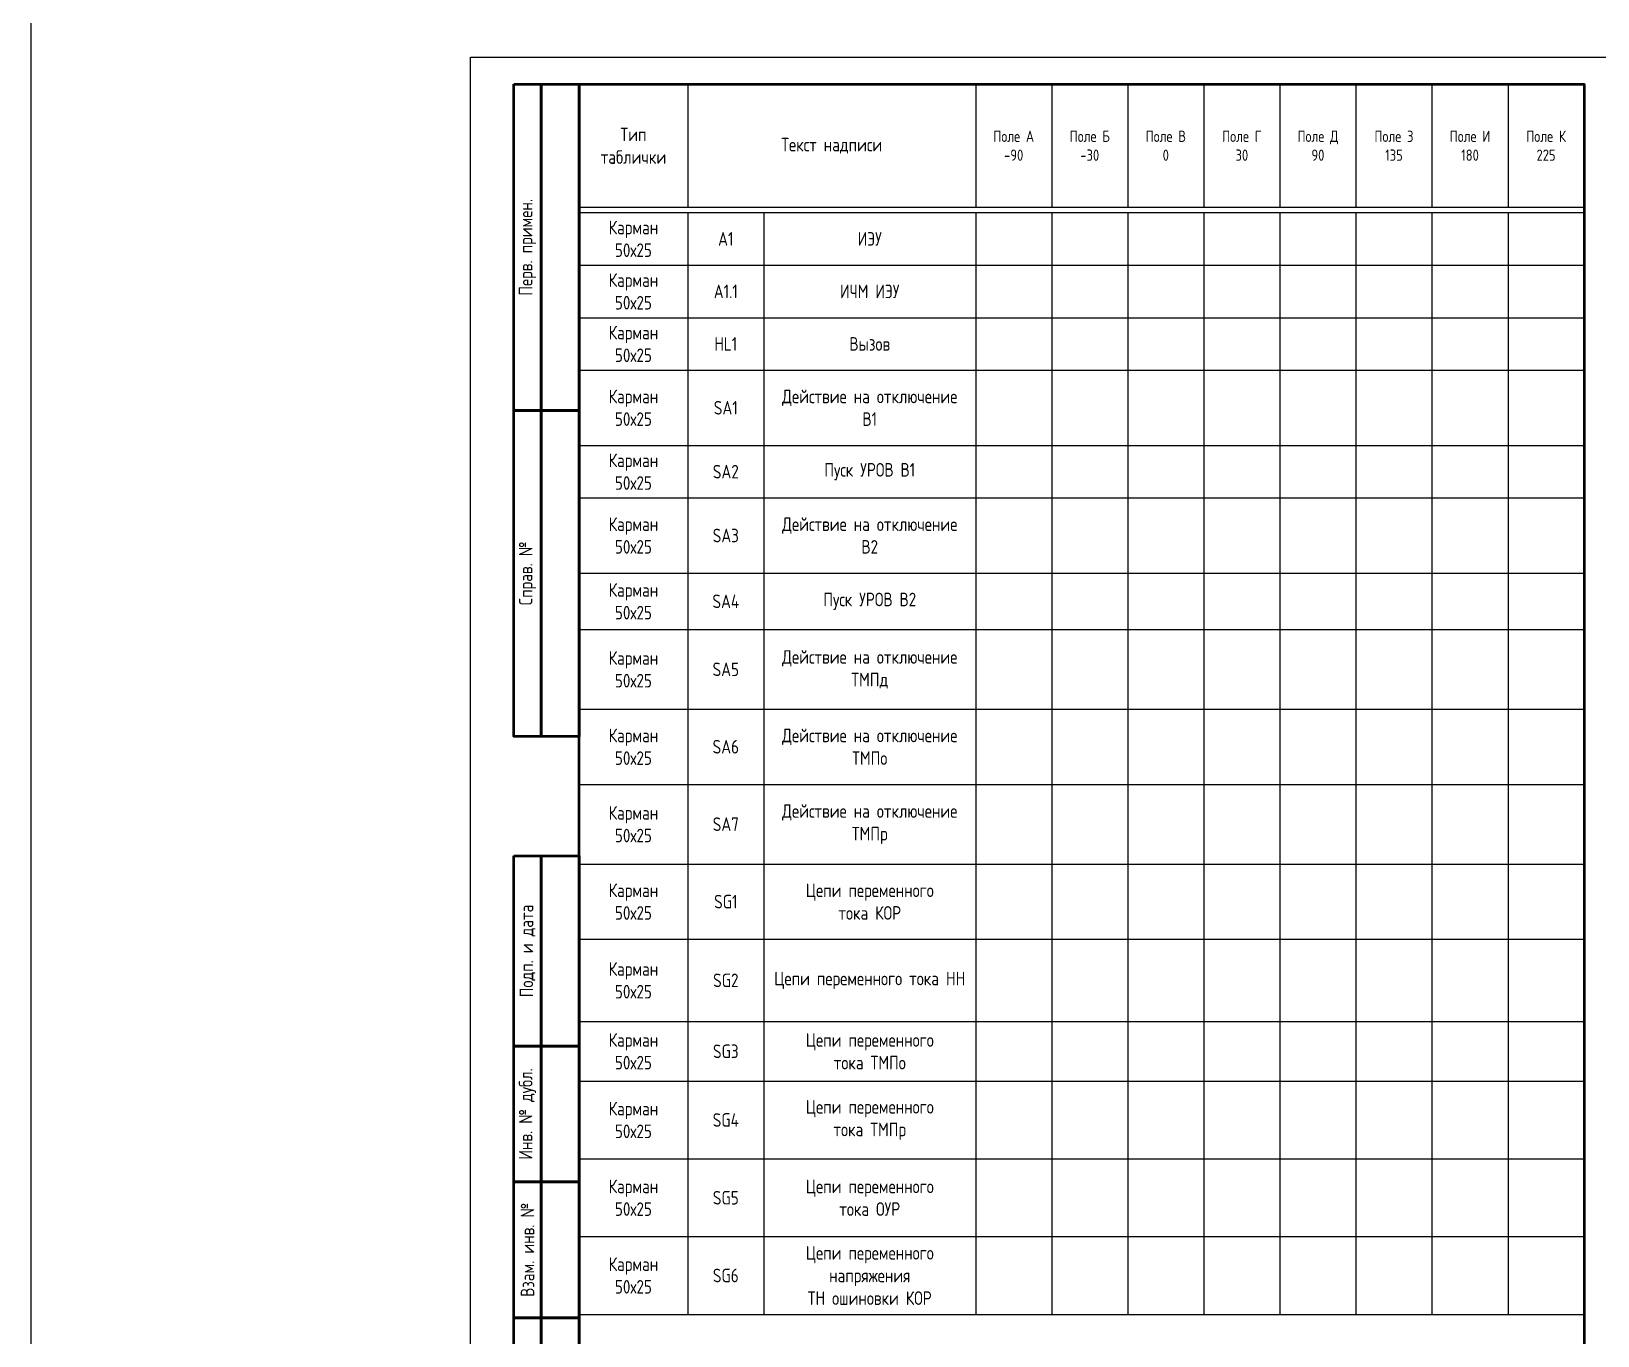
# Model space of a CAD drawing. Header units: millimetres. Extents: x -921 to 3406, y -90 to 586.
# Drawn here: x -920.8 to -632.5, y 61.7 to 301.8 of the extents above; entities that cross this region are included whole.
import ezdxf

# ---------------------------------------------------------------- set-up
doc = ezdxf.new("R2010")
doc.units = ezdxf.units.MM
doc.styles.add('Gost_type_A', font='GOST_A.TTF')

# ---------------------------------------------------------------- blocks, each defined once
blk = doc.blocks.new('Штамп левый верхний')
at = {"lineweight": 50}
for points in [[(-12, 0), (-7, 0), (-7, -60), (-12, -60)], [(-7, 0), (0, 0), (0, -60), (-7, -60)], [(-12, -60), (-7, -60), (-7, -120), (-12, -120)], [(-7, -60), (0, -60), (0, -120), (-7, -120)]]:
    blk.add_lwpolyline(points, close=True, dxfattribs=at)
at = {"char_height": 2.5, "width": 60, "attachment_point": 5, "rotation": 90, "style": 'Gost_type_A'}
for s, insert in [('Перв. примен.', (-9.5, -30)), ('Справ. №', (-9.5, -90))]:
    blk.add_mtext(s, dxfattribs=dict(at, insert=insert))
blk = doc.blocks.new('Штамп левый нижний')
at = {"lineweight": 50}
for points in [[(-12, 145), (-7, 145), (-7, 110), (-12, 110)], [(-7, 145), (0, 145), (0, 110), (-7, 110)], [(-12, 110), (-7, 110), (-7, 85), (-12, 85)], [(-7, 110), (0, 110), (0, 85), (-7, 85)], [(-12, 85), (-7, 85), (-7, 60), (-12, 60)], [(-7, 85), (0, 85), (0, 60), (-7, 60)], [(-12, 60), (-7, 60), (-7, 25), (-12, 25)], [(-7, 60), (0, 60), (0, 25), (-7, 25)], [(-12, 25), (-7, 25), (-7, 0), (-12, 0)], [(-7, 25), (0, 25), (0, 0), (-7, 0)]]:
    blk.add_lwpolyline(points, close=True, dxfattribs=at)
at = {"char_height": 2.5, "attachment_point": 5, "rotation": 90, "style": 'Gost_type_A'}
for s, insert, width in [('Подп. и дата', (-9.5, 127.5), 35), ('Инв. № дубл.', (-9.5, 97.5), 25), ('Взам. инв. №', (-9.5, 72.5), 25), ('Подп. и дата', (-9.5, 42.5), 35), ('Инв. N подл.', (-9.5, 12.5), 25)]:
    blk.add_mtext(s, dxfattribs=dict(at, insert=insert, width=width))
blk = doc.blocks.new('Формат_А4')
blk.add_lwpolyline([(0, 297), (0, 0), (-210, 0), (-210, 297)], close=True)
at = {"lineweight": 50}
blk.add_lwpolyline([(-190, 292), (-5, 292), (-5, 5), (-190, 5)], close=True, dxfattribs=at)
blk = doc.blocks.new('*T20')
at = {"color": 0, "linetype": 'ByBlock', "lineweight": -2, "transparency": 16777216}
for p, q in [((0, 0), (185, 0)), ((0, 0), (0, -226.39)), ((20, 0), (20, -22.61)), ((73, 0), (73, -22.61)), ((87, 0), (87, -22.61)), ((101, 0), (101, -22.61)), ((115, 0), (115, -22.61)), ((129, 0), (129, -22.61)), ((143, 0), (143, -22.61)), ((157, 0), (157, -22.61)), ((171, 0), (171, -22.61)), ((185, 0), (185, -226.39)), ((0, -22.61), (185, -22.61)), ((0, -23.61), (185, -23.61)), ((20, -23.61), (20, -226.39)), ((34, -23.61), (34, -226.39)), ((73, -23.61), (73, -226.39)), ((87, -23.61), (87, -226.39)), ((101, -23.61), (101, -226.39)), ((115, -23.61), (115, -226.39)), ((129, -23.61), (129, -226.39)), ((143, -23.61), (143, -226.39)), ((157, -23.61), (157, -226.39)), ((171, -23.61), (171, -226.39)), ((0, -33.28), (185, -33.28)), ((0, -42.95), (185, -42.95)), ((0, -52.62), (185, -52.62)), ((0, -66.45), (185, -66.45)), ((0, -76.12), (185, -76.12)), ((0, -89.96), (185, -89.96)), ((0, -100.34), (185, -100.34)), ((0, -115), (185, -115)), ((0, -128.84), (185, -128.84)), ((0, -143.5), (185, -143.5)), ((0, -157.34), (185, -157.34)), ((0, -172.48), (185, -172.48)), ((0, -183.46), (185, -183.46)), ((0, -197.77), (185, -197.77)), ((0, -212.08), (185, -212.08)), ((0, -226.39), (185, -226.39))]:
    blk.add_line(p, q, dxfattribs=at)
at = {"color": 0, "transparency": 16777216, "char_height": 2.5, "attachment_point": 5, "style": 'Gost_type_A'}
for s, insert, width in [('Тип таблички', (10, -11.3), 17), ('{\\H0.83333x;\\C256;Поле А \\P-90}', (80, -11.3), 11), ('{\\H0.83333x;\\C256;Поле Б\\P-30}', (94, -11.3), 11), ('{\\H0.83333x;\\C256;Поле В\\P0}', (108, -11.3), 11), ('{\\H0.83333x;\\C256;Поле Г\\P30}', (122, -11.3), 11), ('{\\H0.83333x;\\C256;Поле Д\\P90}', (136, -11.3), 11), ('{\\H0.83333x;\\C256;Поле З\\P135}', (150, -11.3), 11), ('{\\H0.83333x;\\C256;Поле И\\P180}', (164, -11.3), 11), ('{\\H0.83333x;\\C256;Поле К\\P225}', (178, -11.3), 11), ('Текст надписи', (46.5, -11.3), 50), ('Карман\\P50х25', (10, -28.44), 17), ('A1', (27, -28.44), 11), ('ИЭУ', (53.5, -28.44), 36), ('Карман\\P50х25', (10, -38.11), 17), ('A1.1', (27, -38.11), 11), ('ИЧМ ИЭУ', (53.5, -38.11), 36), ('Карман\\P50х25', (10, -47.78), 17), ('HL1', (27, -47.78), 11), ('Вызов', (53.5, -47.78), 36), ('Карман\\P50х25', (10, -59.53), 17), ('Действие на отключение\\PВ1', (53.5, -59.53), 36), ('SA1', (27, -59.53), 11), ('Карман\\P50х25', (10, -71.29), 17), ('SA2', (27, -71.29), 11), ('Пуск УРОВ В1', (53.5, -71.29), 36), ('Карман\\P50х25', (10, -83.04), 17), ('Действие на отключение\\PВ2', (53.5, -83.04), 36), ('SA3', (27, -83.04), 11), ('Карман\\P50х25', (10, -95.15), 17), ('SA4', (27, -95.15), 11), ('Пуск УРОВ В2', (53.5, -95.15), 36), ('Карман\\P50х25', (10, -107.67), 17), ('SA5', (27, -107.67), 11), ('Действие на отключение\\PТМПд', (53.5, -107.67), 36), ('Карман\\P50х25', (10, -121.92), 17), ('SA6', (27, -121.92), 11), ('Действие на отключение\\PТМПо', (53.5, -121.92), 36), ('Действие на отключение\\PТМПр', (53.5, -136.17), 36), ('Карман\\P50х25', (10, -136.17), 17), ('SA7', (27, -136.17), 11), ('Карман\\P50х25', (10, -150.42), 17), ('SG1', (27, -150.42), 11), ('{\\C256;Цепи переменного \\Pтока КОР}', (53.5, -150.42), 36), ('Карман\\P50х25', (10, -164.91), 17), ('SG2', (27, -164.91), 11), ('{\\C256;Цепи переменного тока НН}', (53.5, -164.91), 36), ('Карман\\P50х25', (10, -177.97), 17), ('{\\C256;Цепи переменного \\Pтока ТМПо}', (53.5, -177.97), 36), ('SG3', (27, -177.97), 11), ('Карман\\P50х25', (10, -190.61), 17), ('{\\C256;Цепи переменного \\Pтока ТМПр}', (53.5, -190.61), 36), ('SG4', (27, -190.61), 11), ('Карман\\P50х25', (10, -204.92), 17), ('{\\C256;Цепи переменного \\Pтока ОУР}', (53.5, -204.92), 36), ('SG5', (27, -204.92), 11), ('Карман\\P50х25', (10, -219.23), 17), ('{\\C256;Цепи переменного напряжения  \\PТН ошиновки КОР}', (53.5, -219.23), 36), ('SG6', (27, -219.23), 11)]:
    blk.add_mtext(s, dxfattribs=dict(at, insert=insert, width=width))

msp = doc.modelspace()

# ---------------------------------------------------------------- linework, layer by layer
msp.add_lwpolyline([(-920.84, 586), (3406.45, 586), (3406.45, -90), (-920.84, -90)], close=True)

# ---------------------------------------------------------------- block references
at = {"color": 1}
for name, p in [('Формат_А4', (-630, 0)), ('Штамп левый верхний', (-820, 292)), ('Штамп левый нижний', (-820, 5))]:
    msp.add_blockref(name, p, dxfattribs=at)
msp.add_blockref('*T20', (-820, 292))

doc.saveas('drawing.dxf')
